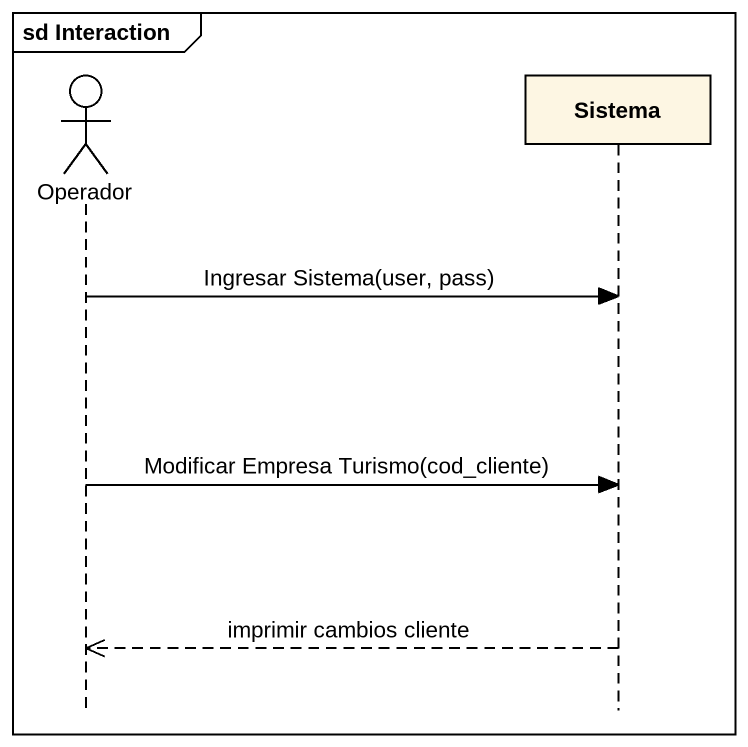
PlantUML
@startuml
mainframe sd Interaction
hide footbox
actor Operador
participant Sistema

Operador -> Sistema : Ingresar Sistema(user, pass)
Operador -> Sistema : Modificar Empresa Turismo(cod_cliente)
Sistema -->> Operador : imprimir cambios cliente
@enduml
